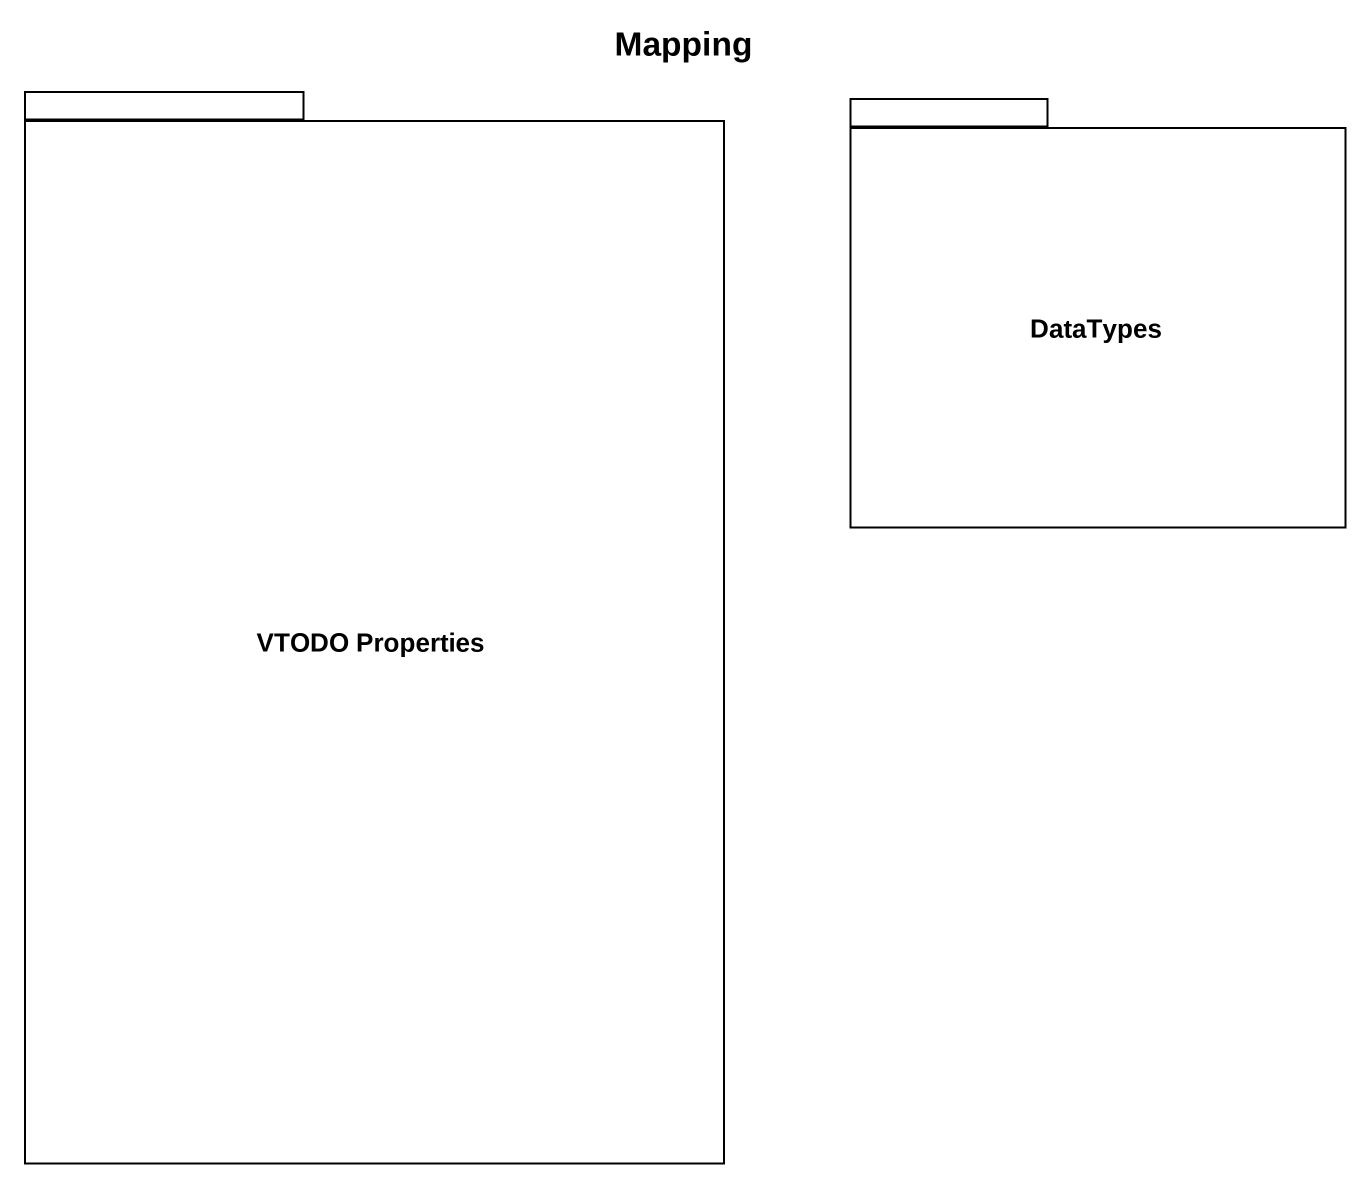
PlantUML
@startuml
title Mapping
package "VTODO Properties" as VTODO_Properties {
}
package DataTypes {
}
@enduml
